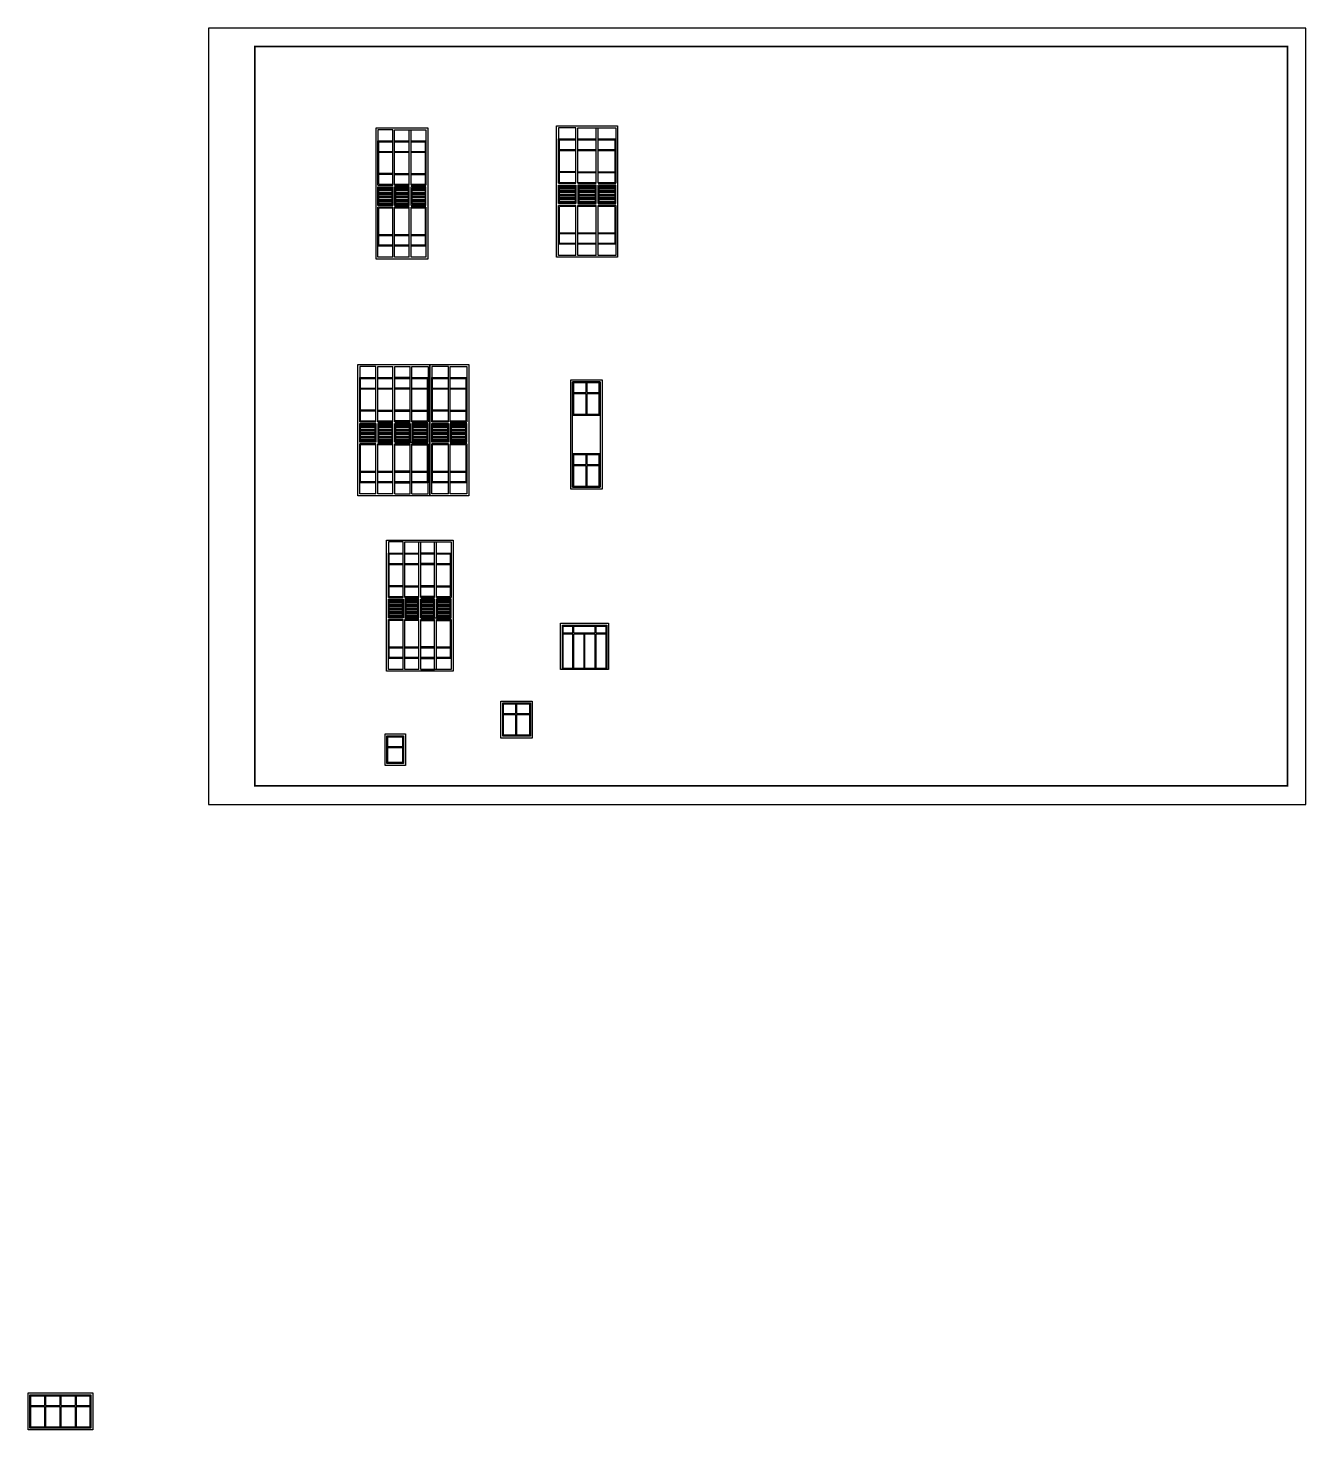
# Model space of a CAD drawing. Extents: x -7085 to 604621, y -1107727 to 606871.
# Drawn here: x 535447 to 604621, y -1107727 to -1031882 of the extents above; entities that cross this region are included whole.
import ezdxf

# ---------------------------------------------------------------- set-up
doc = ezdxf.new("R2010")
doc.units = 0
doc.header["$LTSCALE"] = 1000
doc.header["$MEASUREMENT"] = 0
for name, color, linetype in [('A-ELEV-PATT', 251, 'Continuous'), ('A-FURN', 247, 'Continuous'), ('A-WALL-VISI', 142, 'Continuous'), ('PUB_TITLE', 4, 'Continuous')]:
    doc.layers.add(name, color=color, linetype=linetype)
pattern_1 = [(0, (435929, -9784.88), (4e-14, 190.5), []), (0, (435960.75, -9816.63), (4e-14, 190.5), []), (0, (435992.5, -9848.38), (4e-14, 190.5), []), (0, (436024.25, -9880.13), (4e-14, 190.5), [])]

msp = doc.modelspace()

# ---------------------------------------------------------------- hatches: boundary and pattern name
at = {"layer": 'A-ELEV-PATT'}
h = msp.add_hatch(dxfattribs=at)
h.set_pattern_fill('ANSI34', color=256, scale=20, angle=315, style=0)
h.set_pattern_definition(pattern_1)
h.paths.add_polyline_path([(554435.9, -1040531.2), (555135.9, -1040531.2), (555135.9, -1041431.2), (554435.9, -1041431.2)])
h = msp.add_hatch(dxfattribs=at)
h.set_pattern_fill('ANSI34', color=256, scale=20, angle=315, style=0)
h.set_pattern_definition(pattern_1)
h.paths.add_polyline_path([(555335.9, -1041431.2), (556035.9, -1041431.2), (556035.9, -1040531.2), (555335.9, -1040531.2)])
h = msp.add_hatch(dxfattribs=at)
h.set_pattern_fill('ANSI34', color=256, scale=20, angle=315, style=0)
h.set_pattern_definition(pattern_1)
h.paths.add_polyline_path([(556235.9, -1040531.2), (556935.9, -1040531.2), (556935.9, -1041431.2), (556235.9, -1041431.2)])
h = msp.add_hatch(dxfattribs=at)
h.set_pattern_fill('ANSI34', color=256, scale=20, angle=315, style=0)
h.set_pattern_definition([(0, (445699.69, -9684.88), (4e-14, 190.5), []), (0, (445731.44, -9716.63), (4e-14, 190.5), []), (0, (445763.19, -9748.38), (4e-14, 190.5), []), (0, (445794.94, -9780.13), (4e-14, 190.5), [])])
h.paths.add_polyline_path([(564206.6, -1040431.2), (565056.6, -1040431.2), (565056.6, -1041331.2), (564206.6, -1041331.2)])
h = msp.add_hatch(dxfattribs=at)
h.set_pattern_fill('ANSI34', color=256, scale=20, angle=315, style=0)
h.set_pattern_definition([(0, (445899.69, -9684.88), (4e-14, 190.5), []), (0, (445931.44, -9716.63), (4e-14, 190.5), []), (0, (445963.19, -9748.38), (4e-14, 190.5), []), (0, (445994.94, -9780.13), (4e-14, 190.5), [])])
h.paths.add_polyline_path([(565256.6, -1041331.2), (566156.6, -1041331.2), (566156.6, -1040431.2), (565256.6, -1040431.2)])
h = msp.add_hatch(dxfattribs=at)
h.set_pattern_fill('ANSI34', color=256, scale=20, angle=315, style=0)
h.set_pattern_definition([(0, (446049.69, -9684.88), (4e-14, 190.5), []), (0, (446081.44, -9716.63), (4e-14, 190.5), []), (0, (446113.19, -9748.38), (4e-14, 190.5), []), (0, (446144.94, -9780.13), (4e-14, 190.5), [])])
h.paths.add_polyline_path([(566356.6, -1040431.2), (567206.6, -1040431.2), (567206.6, -1041331.2), (566356.6, -1041331.2)])
h = msp.add_hatch(dxfattribs=at)
h.set_pattern_fill('ANSI34', color=256, scale=20, angle=315, style=0)
h.set_pattern_definition([(0, (424151.16, -22588.7), (4e-14, 190.5), []), (0, (424182.9, -22620.44), (4e-14, 190.5), []), (0, (424214.66, -22652.2), (4e-14, 190.5), []), (0, (424246.4, -22683.94), (4e-14, 190.5), [])])
h.paths.add_polyline_path([(553450, -1053335), (554225, -1053335), (554225, -1054235), (553450, -1054235)])
h.paths.add_polyline_path([(554425, -1054235), (555150, -1054235), (555150, -1053335), (554425, -1053335)])
h.paths.add_polyline_path([(556075, -1054235), (555350, -1054235), (555350, -1053335), (556075, -1053335)])
h.paths.add_polyline_path([(557050, -1053335), (556275, -1053335), (556275, -1054235), (557050, -1054235)])
h = msp.add_hatch(dxfattribs=at)
h.set_pattern_fill('ANSI34', color=256, scale=20, angle=315, style=0)
h.set_pattern_definition([(0, (438793.1, -22588.7), (4e-14, 190.5), []), (0, (438824.86, -22620.44), (4e-14, 190.5), []), (0, (438856.6, -22652.2), (4e-14, 190.5), []), (0, (438888.36, -22683.94), (4e-14, 190.5), [])])
h.paths.add_polyline_path([(557350, -1053335), (558150, -1053335), (558150, -1054235), (557350, -1054235)])
h = msp.add_hatch(dxfattribs=at)
h.set_pattern_fill('ANSI34', color=256, scale=20, angle=315, style=0)
h.set_pattern_definition([(0, (438593.1, -22588.7), (4e-14, 190.5), []), (0, (438624.86, -22620.44), (4e-14, 190.5), []), (0, (438656.6, -22652.2), (4e-14, 190.5), []), (0, (438688.36, -22683.94), (4e-14, 190.5), [])])
h.paths.add_polyline_path([(558350, -1054235), (559150, -1054235), (559150, -1053335), (558350, -1053335)])
h = msp.add_hatch(dxfattribs=at)
h.set_pattern_fill('ANSI34', color=256, scale=20, angle=315, style=0)
h.set_pattern_definition([(0, (418364.88, -32088.01), (4e-14, 190.5), []), (0, (418396.63, -32119.76), (4e-14, 190.5), []), (0, (418428.38, -32151.51), (4e-14, 190.5), []), (0, (418460.13, -32183.26), (4e-14, 190.5), [])])
h.paths.add_polyline_path([(555002.3, -1062834.4), (555702.3, -1062834.4), (555702.3, -1063734.4), (555002.3, -1063734.4)])
h.paths.add_polyline_path([(555902.3, -1063734.4), (556552.3, -1063734.4), (556552.3, -1062834.4), (555902.3, -1062834.4)])
h.paths.add_polyline_path([(557402.3, -1063734.4), (556752.3, -1063734.4), (556752.3, -1062834.4), (557402.3, -1062834.4)])
h.paths.add_polyline_path([(558302.3, -1062834.4), (557602.3, -1062834.4), (557602.3, -1063734.4), (558302.3, -1063734.4)])

# ---------------------------------------------------------------- linework, layer by layer
for points in [[(554774.9, -1071773.3), (554774.9, -1070073.3), (555874.9, -1070073.3), (555874.9, -1071773.3)], [(554874.9, -1071673.3), (554874.9, -1070173.3), (555774.9, -1070173.3), (555774.9, -1071673.3)], [(554924.9, -1071623.3), (554924.9, -1070223.3), (555724.9, -1070223.3), (555724.9, -1071623.3)]]:
    msp.add_lwpolyline(points, close=True)
for points in [[(554924.9, -1070748.3), (555724.9, -1070748.3)], [(554924.9, -1070798.3), (555724.9, -1070798.3)]]:
    msp.add_lwpolyline(points)
at = {"layer": 'A-FURN'}
for points in [[(554285.9, -1037281.2), (557085.9, -1037281.2), (557085.9, -1044381.2), (554285.9, -1044381.2)], [(564056.6, -1037181.2), (567356.6, -1037181.2), (567356.6, -1044281.2), (564056.6, -1044281.2)], [(554385.9, -1040481.2), (555185.9, -1040481.2), (555185.9, -1041481.2), (554385.9, -1041481.2)], [(554435.9, -1040531.2), (555135.9, -1040531.2), (555135.9, -1041431.2), (554435.9, -1041431.2)], [(555335.9, -1041431.2), (556035.9, -1041431.2), (556035.9, -1040531.2), (555335.9, -1040531.2)], [(556235.9, -1040531.2), (556935.9, -1040531.2), (556935.9, -1041431.2), (556235.9, -1041431.2)], [(564156.6, -1040381.2), (565106.6, -1040381.2), (565106.6, -1041381.2), (564156.6, -1041381.2)], [(564206.6, -1040431.2), (565056.6, -1040431.2), (565056.6, -1041331.2), (564206.6, -1041331.2)], [(565256.6, -1041331.2), (566156.6, -1041331.2), (566156.6, -1040431.2), (565256.6, -1040431.2)], [(566356.6, -1040431.2), (567206.6, -1040431.2), (567206.6, -1041331.2), (566356.6, -1041331.2)], [(553300, -1050085), (557200, -1050085), (557200, -1057185), (553300, -1057185)], [(557200, -1050085), (559300, -1050085), (559300, -1057185), (557200, -1057185)], [(564820.6, -1050922.3), (566520.6, -1050922.3), (566520.6, -1056822.3), (564820.6, -1056822.3)], [(564920.6, -1051022.3), (566420.6, -1051022.3), (566420.6, -1056722.3), (564920.6, -1056722.3)], [(553400, -1053285), (554275, -1053285), (554275, -1054285), (553400, -1054285)], [(553450, -1053335), (554225, -1053335), (554225, -1054235), (553450, -1054235)], [(554425, -1054235), (555150, -1054235), (555150, -1053335), (554425, -1053335)], [(556075, -1054235), (555350, -1054235), (555350, -1053335), (556075, -1053335)], [(556075, -1054235), (555350, -1054235), (555350, -1053335), (556075, -1053335)], [(557100, -1053285), (556225, -1053285), (556225, -1054285), (557100, -1054285)], [(557050, -1053335), (556275, -1053335), (556275, -1054235), (557050, -1054235)], [(557300, -1053285), (558200, -1053285), (558200, -1054285), (557300, -1054285)], [(557350, -1053335), (558150, -1053335), (558150, -1054235), (557350, -1054235)], [(558350, -1054235), (559150, -1054235), (559150, -1053335), (558350, -1053335)], [(554852.3, -1059584.4), (558452.3, -1059584.4), (558452.3, -1066684.4), (554852.3, -1066684.4)], [(554952.3, -1062784.4), (555752.3, -1062784.4), (555752.3, -1063784.4), (554952.3, -1063784.4)], [(555002.3, -1062834.4), (555702.3, -1062834.4), (555702.3, -1063734.4), (555002.3, -1063734.4)], [(555902.3, -1063734.4), (556552.3, -1063734.4), (556552.3, -1062834.4), (555902.3, -1062834.4)], [(557402.3, -1063734.4), (556752.3, -1063734.4), (556752.3, -1062834.4), (557402.3, -1062834.4)], [(557402.3, -1063734.4), (556752.3, -1063734.4), (556752.3, -1062834.4), (557402.3, -1062834.4)], [(558352.3, -1062784.4), (557552.3, -1062784.4), (557552.3, -1063784.4), (558352.3, -1063784.4)], [(558302.3, -1062834.4), (557602.3, -1062834.4), (557602.3, -1063734.4), (558302.3, -1063734.4)], [(564269.8, -1066584.4), (564269.8, -1064084.4), (566869.8, -1064084.4), (566869.8, -1066584.4)], [(561040.4, -1070296.2), (561040.4, -1068296.2), (562740.4, -1068296.2), (562740.4, -1070296.2)], [(561140.4, -1070196.2), (561140.4, -1068396.2), (562640.4, -1068396.2), (562640.4, -1070196.2)], [(535447.3, -1107727.1), (535447.3, -1105727.1), (538947.3, -1105727.1), (538947.3, -1107727.1)], [(535547.3, -1107627.1), (535547.3, -1105827.1), (538847.3, -1105827.1), (538847.3, -1107627.1)]]:
    msp.add_lwpolyline(points, close=True, dxfattribs=at)
for points in [[(555185.9, -1037381.2), (554385.9, -1037381.2), (554385.9, -1037981.2)], [(555185.9, -1040381.2), (555185.9, -1037381.2)], [(555285.9, -1040381.2), (555285.9, -1037381.2)], [(555285.9, -1037381.2), (556985.9, -1037381.2), (556985.9, -1040381.2)], [(556085.9, -1040381.2), (556085.9, -1037381.2)], [(556185.9, -1040381.2), (556185.9, -1037381.2)], [(565106.6, -1037281.2), (564156.6, -1037281.2), (564156.6, -1037881.2)], [(565106.6, -1040281.2), (565106.6, -1037281.2)], [(565206.6, -1040281.2), (565206.6, -1037281.2)], [(565206.6, -1037281.2), (567256.6, -1037281.2), (567256.6, -1040281.2)], [(566206.6, -1040281.2), (566206.6, -1037281.2)], [(566306.6, -1040281.2), (566306.6, -1037281.2)], [(554385.9, -1040381.2), (554385.9, -1037981.2), (555185.9, -1037981.2)], [(555285.9, -1037981.2), (556085.9, -1037981.2)], [(556185.9, -1037981.2), (556985.9, -1037981.2), (556985.9, -1040381.2)], [(564156.6, -1040281.2), (564156.6, -1037881.2), (565106.6, -1037881.2)], [(565206.6, -1037881.2), (566206.6, -1037881.2)], [(566306.6, -1037881.2), (567256.6, -1037881.2), (567256.6, -1040281.2)], [(554385.9, -1040381.2), (555185.9, -1040381.2)], [(555285.9, -1040381.2), (556085.9, -1040381.2)], [(556085.9, -1040481.2), (555285.9, -1040481.2), (555285.9, -1041481.2), (556085.9, -1041481.2)], [(556085.9, -1041481.2), (556085.9, -1040481.2)], [(556185.9, -1040381.2), (556985.9, -1040381.2)], [(556185.9, -1041481.2), (556985.9, -1041481.2), (556985.9, -1040481.2), (556185.9, -1040481.2)], [(556185.9, -1041481.2), (556185.9, -1040481.2)], [(564156.6, -1040281.2), (565106.6, -1040281.2)], [(565206.6, -1040281.2), (566206.6, -1040281.2)], [(566206.6, -1040381.2), (565206.6, -1040381.2), (565206.6, -1041381.2), (566206.6, -1041381.2)], [(566206.6, -1041381.2), (566206.6, -1040381.2)], [(566306.6, -1040281.2), (567256.6, -1040281.2)], [(566306.6, -1041381.2), (567256.6, -1041381.2), (567256.6, -1040381.2), (566306.6, -1040381.2)], [(566306.6, -1041381.2), (566306.6, -1040381.2)], [(555185.9, -1043681.2), (554385.9, -1043681.2), (554385.9, -1041581.2)], [(555185.9, -1041581.2), (554385.9, -1041581.2)], [(555185.9, -1044281.2), (555185.9, -1041581.2)], [(555285.9, -1044281.2), (555285.9, -1041581.2)], [(556085.9, -1041581.2), (555285.9, -1041581.2)], [(556085.9, -1044281.2), (556085.9, -1041581.2)], [(556985.9, -1041581.2), (556985.9, -1043681.2), (556185.9, -1043681.2)], [(556985.9, -1041581.2), (556185.9, -1041581.2)], [(556985.9, -1041581.2), (556985.9, -1044281.2), (556185.9, -1044281.2)], [(556185.9, -1044281.2), (556185.9, -1041581.2)], [(565106.6, -1043581.2), (564156.6, -1043581.2), (564156.6, -1041481.2)], [(565106.6, -1041481.2), (564156.6, -1041481.2)], [(565106.6, -1044181.2), (565106.6, -1041481.2)], [(565206.6, -1044181.2), (565206.6, -1041481.2)], [(566206.6, -1041481.2), (565206.6, -1041481.2)], [(566206.6, -1044181.2), (566206.6, -1041481.2)], [(567256.6, -1041481.2), (567256.6, -1043581.2), (566306.6, -1043581.2)], [(567256.6, -1041481.2), (566306.6, -1041481.2)], [(567256.6, -1041481.2), (567256.6, -1044181.2), (566306.6, -1044181.2)], [(566306.6, -1044181.2), (566306.6, -1041481.2)], [(565106.6, -1044181.7), (564156.6, -1044181.7), (564156.6, -1043581.2)], [(566206.6, -1043581.2), (565206.6, -1043581.2)], [(555185.9, -1044281.7), (554385.9, -1044281.7), (554385.9, -1043681.2)], [(556085.9, -1043681.2), (555285.9, -1043681.2)], [(556085.9, -1044281.2), (555285.9, -1044281.2)], [(566206.6, -1044181.2), (565206.6, -1044181.2)], [(554275, -1050185), (553400, -1050185), (553400, -1050785)], [(554275, -1053185), (554275, -1050185)], [(554375, -1053185), (554375, -1050185)], [(554375, -1050185), (555200, -1050185)], [(555200, -1053185), (555200, -1050185)], [(555200, -1053185), (555200, -1050185)], [(555300, -1050185), (556125, -1050185)], [(555300, -1053185), (555300, -1050185)], [(555300, -1053185), (555300, -1050185)], [(556125, -1053185), (556125, -1050185)], [(556225, -1050185), (557100, -1050185)], [(556225, -1053185), (556225, -1050185)], [(557100, -1050185), (557100, -1050785)], [(558200, -1050185), (557300, -1050185), (557300, -1050785)], [(558200, -1053185), (558200, -1050185)], [(558300, -1053185), (558300, -1050185)], [(558300, -1050185), (559200, -1050185), (559200, -1053185)], [(553400, -1053185), (553400, -1050785), (554275, -1050785)], [(554375, -1050785), (555200, -1050785)], [(555300, -1050785), (556125, -1050785)], [(556125, -1050785), (555300, -1050785)], [(556225, -1050785), (557100, -1050785), (557100, -1053185)], [(557100, -1050785), (557100, -1053185)], [(557300, -1053185), (557300, -1050785), (558200, -1050785)], [(558300, -1050785), (559200, -1050785), (559200, -1053185)], [(553400, -1053185), (554275, -1053185)], [(554375, -1053185), (555200, -1053185)], [(555200, -1053285), (554375, -1053285), (554375, -1054285), (555200, -1054285)], [(555200, -1054285), (555200, -1053285)], [(555200, -1054285), (555200, -1053285)], [(555300, -1053185), (556125, -1053185)], [(556125, -1053185), (555300, -1053185)], [(555300, -1054285), (557100, -1054285), (557100, -1053285), (556225, -1053285)], [(556125, -1053285), (555300, -1053285)], [(555300, -1054285), (555300, -1053285)], [(555300, -1053285), (556125, -1053285), (556125, -1054285), (555300, -1054285)], [(555300, -1054285), (555300, -1053285)], [(555300, -1053285), (556125, -1053285), (556125, -1054285), (555300, -1054285)], [(555300, -1054285), (555300, -1053285)], [(555300, -1054285), (555300, -1053285)], [(556225, -1053185), (557100, -1053185)], [(557300, -1053185), (558200, -1053185)], [(558300, -1053185), (559200, -1053185)], [(558300, -1054285), (559200, -1054285), (559200, -1053285), (558300, -1053285)], [(558300, -1053285), (558300, -1053285), (558300, -1054285), (558300, -1054285)], [(558650, -1054235), (559150, -1054235), (559150, -1053335), (558650, -1053335)], [(554275, -1056485), (553400, -1056485), (553400, -1054385)], [(554275, -1054385), (553400, -1054385)], [(554275, -1057085), (554275, -1054385)], [(554375, -1057085), (554375, -1054385)], [(555200, -1054385), (554375, -1054385)], [(555200, -1057085), (555200, -1054385)], [(555200, -1057085), (555200, -1054385)], [(556125, -1054385), (555300, -1054385)], [(555300, -1057085), (555300, -1054385)], [(555300, -1054385), (556125, -1054385)], [(555300, -1057085), (555300, -1054385)], [(555300, -1054385), (556125, -1054385)], [(556125, -1057085), (556125, -1054385)], [(557100, -1054385), (557100, -1056485), (556225, -1056485)], [(557100, -1054385), (556225, -1054385)], [(556225, -1057085), (556225, -1054385)], [(556225, -1054385), (557100, -1054385)], [(558200, -1056485), (557300, -1056485), (557300, -1054385)], [(558200, -1054385), (557300, -1054385)], [(558200, -1057085), (558200, -1054385)], [(558300, -1057085), (558300, -1054385)], [(559200, -1054385), (559200, -1056485), (558300, -1056485)], [(559200, -1054385), (558300, -1054385)], [(558300, -1054385), (558300, -1054385)], [(559200, -1054385), (559200, -1057085), (558300, -1057085)], [(554275, -1057085.5), (553400, -1057085.5), (553400, -1056485)], [(555200, -1056485), (554375, -1056485)], [(556125, -1056485), (555300, -1056485)], [(555300, -1056485), (556125, -1056485)], [(556225, -1057085), (557100, -1057085), (557100, -1056485)], [(558200, -1057085.5), (557300, -1057085.5), (557300, -1056485)], [(555200, -1057085), (554375, -1057085)], [(555300, -1057085), (556125, -1057085)], [(558300, -1057085), (558300, -1057085)], [(555752.3, -1059684.4), (554952.3, -1059684.4), (554952.3, -1060284.4)], [(554952.3, -1062684.4), (554952.3, -1060284.4), (555752.3, -1060284.4)], [(555752.3, -1062684.4), (555752.3, -1059684.4)], [(555852.3, -1062684.4), (555852.3, -1059684.4)], [(555852.3, -1059684.4), (558352.3, -1059684.4), (558352.3, -1062684.4)], [(555852.3, -1060284.4), (556602.3, -1060284.4)], [(556602.3, -1062684.4), (556602.3, -1059684.4)], [(556602.3, -1062684.4), (556602.3, -1059684.4)], [(556702.3, -1062684.4), (556702.3, -1059684.4)], [(556702.3, -1062684.4), (556702.3, -1059684.4)], [(556702.3, -1060284.4), (557452.3, -1060284.4)], [(557452.3, -1060284.4), (556702.3, -1060284.4)], [(557452.3, -1062684.4), (557452.3, -1059684.4)], [(557552.3, -1062684.4), (557552.3, -1059684.4)], [(557552.3, -1060284.4), (558352.3, -1060284.4), (558352.3, -1062684.4)], [(554952.3, -1062684.4), (555752.3, -1062684.4)], [(555852.3, -1062684.4), (556602.3, -1062684.4)], [(556602.3, -1062784.4), (555852.3, -1062784.4), (555852.3, -1063784.4), (556602.3, -1063784.4)], [(556602.3, -1063784.4), (556602.3, -1062784.4)], [(556602.3, -1063784.4), (556602.3, -1062784.4)], [(556702.3, -1062684.4), (557452.3, -1062684.4)], [(557452.3, -1062684.4), (556702.3, -1062684.4)], [(556702.3, -1063784.4), (558352.3, -1063784.4), (558352.3, -1062784.4), (557552.3, -1062784.4)], [(557452.3, -1062784.4), (556702.3, -1062784.4)], [(556702.3, -1063784.4), (556702.3, -1062784.4)], [(556702.3, -1062784.4), (557452.3, -1062784.4), (557452.3, -1063784.4), (556702.3, -1063784.4)], [(556702.3, -1063784.4), (556702.3, -1062784.4)], [(556702.3, -1062784.4), (557452.3, -1062784.4), (557452.3, -1063784.4), (556702.3, -1063784.4)], [(556702.3, -1063784.4), (556702.3, -1062784.4)], [(556702.3, -1063784.4), (556702.3, -1062784.4)], [(557552.3, -1062684.4), (558352.3, -1062684.4)], [(555752.3, -1065984.4), (554952.3, -1065984.4), (554952.3, -1063884.4)], [(555752.3, -1063884.4), (554952.3, -1063884.4)], [(555752.3, -1066584.4), (555752.3, -1063884.4)], [(555852.3, -1066584.4), (555852.3, -1063884.4)], [(556602.3, -1063884.4), (555852.3, -1063884.4)], [(556602.3, -1066584.4), (556602.3, -1063884.4)], [(556602.3, -1066584.4), (556602.3, -1063884.4)], [(557452.3, -1063884.4), (556702.3, -1063884.4)], [(558352.3, -1063884.4), (558352.3, -1066584.4), (556702.3, -1066584.4)], [(556702.3, -1066584.4), (556702.3, -1063884.4)], [(556702.3, -1063884.4), (557452.3, -1063884.4)], [(556702.3, -1066584.4), (556702.3, -1063884.4)], [(556702.3, -1063884.4), (557452.3, -1063884.4)], [(557452.3, -1066584.4), (557452.3, -1063884.4)], [(558352.3, -1063884.4), (558352.3, -1065984.4), (557552.3, -1065984.4)], [(558352.3, -1063884.4), (557552.3, -1063884.4)], [(557552.3, -1066584.4), (557552.3, -1063884.4)], [(557552.3, -1063884.4), (558352.3, -1063884.4)], [(564369.8, -1066584.4), (564369.8, -1064184.4), (566769.8, -1064184.4), (566769.8, -1066584.4), (564369.8, -1066584.4)], [(555752.3, -1066584.9), (554952.3, -1066584.9), (554952.3, -1065984.4)], [(556602.3, -1065984.4), (555852.3, -1065984.4)], [(557452.3, -1065984.4), (556702.3, -1065984.4)], [(556702.3, -1065984.4), (557452.3, -1065984.4)], [(556602.3, -1066584.4), (555852.3, -1066584.4)], [(556702.3, -1066584.4), (557452.3, -1066584.4)]]:
    msp.add_lwpolyline(points, dxfattribs=at)
at = {"layer": 'A-WALL-VISI'}
for points in [[(554435.9, -1040331.2), (554435.9, -1038031.2), (555185.9, -1038031.2)], [(555285.9, -1038031.2), (556085.9, -1038031.2)], [(556185.9, -1038031.2), (556935.9, -1038031.2), (556935.9, -1040331.2)], [(564206.6, -1040231.2), (564206.6, -1037931.2), (565106.6, -1037931.2)], [(565206.6, -1037931.2), (566206.6, -1037931.2)], [(566306.6, -1037931.2), (567206.6, -1037931.2), (567206.6, -1040231.2)], [(554435.9, -1038556.2), (555185.9, -1038556.2)], [(554435.9, -1038606.2), (555185.9, -1038606.2)], [(555285.9, -1038556.2), (556085.9, -1038556.2)], [(555285.9, -1038606.2), (556085.9, -1038606.2)], [(556185.9, -1038556.2), (556935.9, -1038556.2)], [(556185.9, -1038606.2), (556935.9, -1038606.2)], [(564206.6, -1038456.2), (565106.6, -1038456.2)], [(564206.6, -1038506.2), (565106.6, -1038506.2)], [(565206.6, -1038456.2), (566206.6, -1038456.2)], [(565206.6, -1038506.2), (566206.6, -1038506.2)], [(566306.6, -1038456.2), (567206.6, -1038456.2)], [(566306.6, -1038506.2), (567206.6, -1038506.2)], [(555185.9, -1039756.2), (554435.9, -1039756.2)], [(555185.9, -1039806.2), (554435.9, -1039806.2)], [(555285.9, -1039756.2), (556085.9, -1039756.2)], [(555285.9, -1039806.2), (556085.9, -1039806.2)], [(556185.9, -1039756.2), (556935.9, -1039756.2)], [(556185.9, -1039806.2), (556935.9, -1039806.2)], [(565106.6, -1039656.2), (564206.6, -1039656.2)], [(565106.6, -1039706.2), (564206.6, -1039706.2)], [(565206.6, -1039656.2), (566206.6, -1039656.2)], [(565206.6, -1039706.2), (566206.6, -1039706.2)], [(566306.6, -1039656.2), (567206.6, -1039656.2)], [(566306.6, -1039706.2), (567206.6, -1039706.2)], [(554435.9, -1040331.2), (555185.9, -1040331.2)], [(555285.9, -1040331.2), (556085.9, -1040331.2)], [(556185.9, -1040331.2), (556935.9, -1040331.2)], [(564206.6, -1040231.2), (565106.6, -1040231.2)], [(565206.6, -1040231.2), (566206.6, -1040231.2)], [(566306.6, -1040231.2), (567206.6, -1040231.2)], [(555185.9, -1043631.2), (554435.9, -1043631.2), (554435.9, -1041631.2)], [(555185.9, -1041631.2), (554435.9, -1041631.2)], [(556085.9, -1041631.2), (555285.9, -1041631.2)], [(556935.9, -1041631.2), (556935.9, -1043631.2), (556185.9, -1043631.2)], [(556935.9, -1041631.2), (556185.9, -1041631.2)], [(565106.6, -1043531.2), (564206.6, -1043531.2), (564206.6, -1041531.2)], [(565106.6, -1041531.2), (564206.6, -1041531.2)], [(566206.6, -1041531.2), (565206.6, -1041531.2)], [(567206.6, -1041531.2), (567206.6, -1043531.2), (566306.6, -1043531.2)], [(567206.6, -1041531.2), (566306.6, -1041531.2)], [(554435.9, -1043056.2), (555185.9, -1043056.2)], [(554435.9, -1043106.2), (555185.9, -1043106.2)], [(555285.9, -1043056.2), (556085.9, -1043056.2)], [(555285.9, -1043106.2), (556085.9, -1043106.2)], [(556185.9, -1043056.2), (556935.9, -1043056.2)], [(556185.9, -1043106.2), (556935.9, -1043106.2)], [(564206.6, -1042956.2), (565106.6, -1042956.2)], [(564206.6, -1043006.2), (565106.6, -1043006.2)], [(565206.6, -1042956.2), (566206.6, -1042956.2)], [(565206.6, -1043006.2), (566206.6, -1043006.2)], [(566206.6, -1043531.2), (565206.6, -1043531.2)], [(566306.6, -1042956.2), (567206.6, -1042956.2)], [(566306.6, -1043006.2), (567206.6, -1043006.2)], [(556085.9, -1043631.2), (555285.9, -1043631.2)], [(553450, -1053135), (553450, -1050835), (554275, -1050835)], [(554375, -1050835), (555200, -1050835)], [(555300, -1050835), (556125, -1050835)], [(556125, -1050835), (555300, -1050835)], [(556225, -1050835), (557050, -1050835), (557050, -1053135)], [(557350, -1053135), (557350, -1050835), (558200, -1050835)], [(558300, -1050835), (559150, -1050835), (559150, -1053135)], [(566420.6, -1052822.3), (566420.6, -1051022.3), (564920.6, -1051022.3), (564920.6, -1052822.3), (566420.6, -1052822.3)], [(565645.6, -1051072.3), (565645.6, -1051597.3)], [(565695.6, -1051072.3), (565695.6, -1051597.3)], [(553450, -1051360), (554275, -1051360)], [(553450, -1051410), (554275, -1051410)], [(554375, -1051360), (555200, -1051360)], [(554375, -1051410), (555200, -1051410)], [(555300, -1051360), (556125, -1051360)], [(556125, -1051360), (555300, -1051360)], [(555300, -1051410), (556125, -1051410)], [(556125, -1051410), (555300, -1051410)], [(556225, -1051360), (557050, -1051360)], [(556225, -1051410), (557050, -1051410)], [(557350, -1051360), (558200, -1051360)], [(557350, -1051410), (558200, -1051410)], [(558300, -1051360), (559150, -1051360)], [(558300, -1051410), (559150, -1051410)], [(564970.6, -1051597.3), (565645.6, -1051597.3)], [(564970.6, -1051647.3), (565645.6, -1051647.3)], [(565645.6, -1051647.3), (565645.6, -1052772.3)], [(565695.6, -1051597.3), (566370.6, -1051597.3)], [(565695.6, -1051647.3), (566370.6, -1051647.3)], [(565695.6, -1051647.3), (565695.6, -1052772.3)], [(554275, -1052560), (553450, -1052560)], [(554275, -1052610), (553450, -1052610)], [(554375, -1052560), (555200, -1052560)], [(554375, -1052610), (555200, -1052610)], [(555300, -1052560), (556125, -1052560)], [(556125, -1052560), (555300, -1052560)], [(555300, -1052610), (556125, -1052610)], [(556125, -1052610), (555300, -1052610)], [(556225, -1052560), (557050, -1052560)], [(556225, -1052610), (557050, -1052610)], [(558200, -1052560), (557350, -1052560)], [(558200, -1052610), (557350, -1052610)], [(558300, -1052560), (559150, -1052560)], [(558300, -1052610), (559150, -1052610)], [(553450, -1053135), (554275, -1053135)], [(554375, -1053135), (555200, -1053135)], [(555300, -1053135), (556125, -1053135)], [(556125, -1053135), (555300, -1053135)], [(556225, -1053135), (557050, -1053135)], [(557350, -1053135), (558200, -1053135)], [(558300, -1053135), (559150, -1053135)], [(554275, -1056435), (553450, -1056435), (553450, -1054435)], [(554275, -1054435), (553450, -1054435)], [(555200, -1054435), (554375, -1054435)], [(556125, -1054435), (555300, -1054435)], [(555300, -1054435), (556125, -1054435)], [(555300, -1054435), (556125, -1054435)], [(557050, -1054435), (557050, -1056435), (556225, -1056435)], [(557050, -1054435), (556225, -1054435)], [(556225, -1054435), (557050, -1054435)], [(558200, -1056435), (557350, -1056435), (557350, -1054435)], [(558200, -1054435), (557350, -1054435)], [(559150, -1054435), (559150, -1056435), (558300, -1056435)], [(559150, -1054435), (558300, -1054435)], [(558300, -1054435), (558300, -1054435)], [(566420.6, -1056722.3), (566420.6, -1054922.3), (564920.6, -1054922.3), (564920.6, -1056722.3), (566420.6, -1056722.3)], [(565645.6, -1054972.3), (565645.6, -1055497.3)], [(565695.6, -1054972.3), (565695.6, -1055497.3)], [(564970.6, -1055497.3), (565645.6, -1055497.3)], [(564970.6, -1055547.3), (565645.6, -1055547.3)], [(565645.6, -1055547.3), (565645.6, -1056672.3)], [(565695.6, -1055497.3), (566370.6, -1055497.3)], [(565695.6, -1055547.3), (566370.6, -1055547.3)], [(565695.6, -1055547.3), (565695.6, -1056672.3)], [(553450, -1055860), (554275, -1055860)], [(553450, -1055910), (554275, -1055910)], [(554375, -1055860), (555200, -1055860)], [(554375, -1055910), (555200, -1055910)], [(555200, -1056435), (554375, -1056435)], [(555300, -1055860), (556125, -1055860)], [(556125, -1055860), (555300, -1055860)], [(555300, -1055910), (556125, -1055910)], [(556125, -1055910), (555300, -1055910)], [(556125, -1056435), (555300, -1056435)], [(555300, -1056435), (556125, -1056435)], [(556225, -1055860), (557050, -1055860)], [(556225, -1055910), (557050, -1055910)], [(557350, -1055860), (558200, -1055860)], [(557350, -1055910), (558200, -1055910)], [(558300, -1055860), (559150, -1055860)], [(558300, -1055910), (559150, -1055910)], [(555002.3, -1062634.4), (555002.3, -1060334.4), (555752.3, -1060334.4)], [(555002.3, -1060859.4), (555752.3, -1060859.4)], [(555002.3, -1060909.4), (555752.3, -1060909.4)], [(555852.3, -1060334.4), (556602.3, -1060334.4)], [(555852.3, -1060859.4), (556602.3, -1060859.4)], [(555852.3, -1060909.4), (556602.3, -1060909.4)], [(556702.3, -1060334.4), (557452.3, -1060334.4)], [(557452.3, -1060334.4), (556702.3, -1060334.4)], [(556702.3, -1060859.4), (557452.3, -1060859.4)], [(557452.3, -1060859.4), (556702.3, -1060859.4)], [(556702.3, -1060909.4), (557452.3, -1060909.4)], [(557452.3, -1060909.4), (556702.3, -1060909.4)], [(557552.3, -1060334.4), (558302.3, -1060334.4), (558302.3, -1062634.4)], [(557552.3, -1060859.4), (558302.3, -1060859.4)], [(557552.3, -1060909.4), (558302.3, -1060909.4)], [(555752.3, -1062059.4), (555002.3, -1062059.4)], [(555752.3, -1062109.4), (555002.3, -1062109.4)], [(555852.3, -1062059.4), (556602.3, -1062059.4)], [(555852.3, -1062109.4), (556602.3, -1062109.4)], [(556702.3, -1062059.4), (557452.3, -1062059.4)], [(557452.3, -1062059.4), (556702.3, -1062059.4)], [(556702.3, -1062109.4), (557452.3, -1062109.4)], [(557452.3, -1062109.4), (556702.3, -1062109.4)], [(557552.3, -1062059.4), (558302.3, -1062059.4)], [(557552.3, -1062109.4), (558302.3, -1062109.4)], [(555002.3, -1062634.4), (555752.3, -1062634.4)], [(555852.3, -1062634.4), (556602.3, -1062634.4)], [(556702.3, -1062634.4), (557452.3, -1062634.4)], [(557452.3, -1062634.4), (556702.3, -1062634.4)], [(557552.3, -1062634.4), (558302.3, -1062634.4)], [(555752.3, -1065934.4), (555002.3, -1065934.4), (555002.3, -1063934.4)], [(555752.3, -1063934.4), (555002.3, -1063934.4)], [(556602.3, -1063934.4), (555852.3, -1063934.4)], [(557452.3, -1063934.4), (556702.3, -1063934.4)], [(556702.3, -1063934.4), (557452.3, -1063934.4)], [(556702.3, -1063934.4), (557452.3, -1063934.4)], [(558302.3, -1063934.4), (558302.3, -1065934.4), (557552.3, -1065934.4)], [(558302.3, -1063934.4), (557552.3, -1063934.4)], [(557552.3, -1063934.4), (558302.3, -1063934.4)], [(564419.8, -1064609.4), (564944.8, -1064609.4)], [(564419.8, -1064659.4), (564944.8, -1064659.4)], [(564944.8, -1064609.4), (564944.8, -1064234.4)], [(564944.8, -1066534.4), (564944.8, -1064659.4)], [(564994.8, -1064609.4), (564994.8, -1064234.4)], [(564994.8, -1064609.4), (566144.8, -1064609.4)], [(564994.8, -1066534.4), (564994.8, -1064659.4)], [(564994.8, -1064659.4), (565544.8, -1064659.4)], [(565544.8, -1066534.4), (565544.8, -1064659.4)], [(565594.8, -1064659.4), (566144.8, -1064659.4)], [(565594.8, -1066534.4), (565594.8, -1064659.4)], [(566144.8, -1064609.4), (566144.8, -1064234.4)], [(566144.8, -1066534.4), (566144.8, -1064659.4)], [(566194.8, -1064609.4), (566194.8, -1064234.4)], [(566194.8, -1064609.4), (566719.8, -1064609.4)], [(566194.8, -1066534.4), (566194.8, -1064659.4)], [(566194.8, -1064659.4), (566719.8, -1064659.4)], [(555002.3, -1065359.4), (555752.3, -1065359.4)], [(555002.3, -1065409.4), (555752.3, -1065409.4)], [(555852.3, -1065359.4), (556602.3, -1065359.4)], [(555852.3, -1065409.4), (556602.3, -1065409.4)], [(556702.3, -1065359.4), (557452.3, -1065359.4)], [(557452.3, -1065359.4), (556702.3, -1065359.4)], [(556702.3, -1065409.4), (557452.3, -1065409.4)], [(557452.3, -1065409.4), (556702.3, -1065409.4)], [(557552.3, -1065359.4), (558302.3, -1065359.4)], [(557552.3, -1065409.4), (558302.3, -1065409.4)], [(556602.3, -1065934.4), (555852.3, -1065934.4)], [(557452.3, -1065934.4), (556702.3, -1065934.4)], [(556702.3, -1065934.4), (557452.3, -1065934.4)], [(561840.4, -1068446.2), (561840.4, -1068971.2)], [(561890.4, -1068446.2), (561890.4, -1068971.2)], [(562590.4, -1068446.2), (562590.4, -1068971.2)], [(561190.4, -1068971.2), (561840.4, -1068971.2)], [(561190.4, -1069021.2), (561840.4, -1069021.2)], [(561840.4, -1069021.2), (561840.4, -1070146.2)], [(561890.4, -1068971.2), (562590.4, -1068971.2)], [(561890.4, -1069021.2), (562590.4, -1069021.2)], [(561890.4, -1069021.2), (561890.4, -1070146.2)], [(562590.4, -1069021.2), (562590.4, -1070146.2)], [(535597.3, -1106402.1), (536347.3, -1106402.1)], [(535597.3, -1106452.1), (536347.3, -1106452.1)], [(536347.3, -1105877.1), (536347.3, -1106402.1)], [(536347.3, -1106452.1), (536347.3, -1107577.1)], [(536397.3, -1105877.1), (536397.3, -1106402.1)], [(536397.3, -1106402.1), (537172.3, -1106402.1)], [(536397.3, -1106452.1), (537172.3, -1106452.1)], [(536397.3, -1106452.1), (536397.3, -1107577.1)], [(537172.3, -1105877.1), (537172.3, -1106402.1)], [(537172.3, -1106452.1), (537172.3, -1107577.1)], [(537222.3, -1105877.1), (537222.3, -1106402.1)], [(537222.3, -1106402.1), (537997.3, -1106402.1)], [(537222.3, -1106452.1), (537222.3, -1107577.1)], [(537222.3, -1106452.1), (537997.3, -1106452.1)], [(537997.3, -1105877.1), (537997.3, -1106402.1)], [(537997.3, -1106452.1), (537997.3, -1107577.1)], [(538047.3, -1105877.1), (538047.3, -1106402.1)], [(538047.3, -1106402.1), (538797.3, -1106402.1)], [(538047.3, -1106452.1), (538797.3, -1106452.1)], [(538047.3, -1106452.1), (538047.3, -1107577.1)]]:
    msp.add_lwpolyline(points, dxfattribs=at)
for points in [[(566370.6, -1052772.3), (566370.6, -1051072.3), (564970.6, -1051072.3), (564970.6, -1052772.3)], [(566370.6, -1056672.3), (566370.6, -1054972.3), (564970.6, -1054972.3), (564970.6, -1056672.3)], [(564419.8, -1066534.4), (564419.8, -1064234.4), (566719.8, -1064234.4), (566719.8, -1066534.4)], [(561190.4, -1070146.2), (561190.4, -1068446.2), (562590.4, -1068446.2), (562590.4, -1070146.2)], [(535597.3, -1107577.1), (535597.3, -1105877.1), (538797.3, -1105877.1), (538797.3, -1107577.1)]]:
    msp.add_lwpolyline(points, close=True, dxfattribs=at)
at = {"layer": 'PUB_TITLE', "color": 1}
msp.add_lwpolyline([(545221.3, -1073882.1), (604621.3, -1073882.1), (604621.3, -1031882.1), (545221.3, -1031882.1)], close=True, dxfattribs=at)
at = {"layer": 'PUB_TITLE', "color": 1, "const_width": 100}
msp.add_lwpolyline([(547721.3, -1072882.1), (603621.3, -1072882.1), (603621.3, -1032882.1), (547721.3, -1032882.1)], close=True, dxfattribs=at)

doc.saveas('drawing.dxf')
